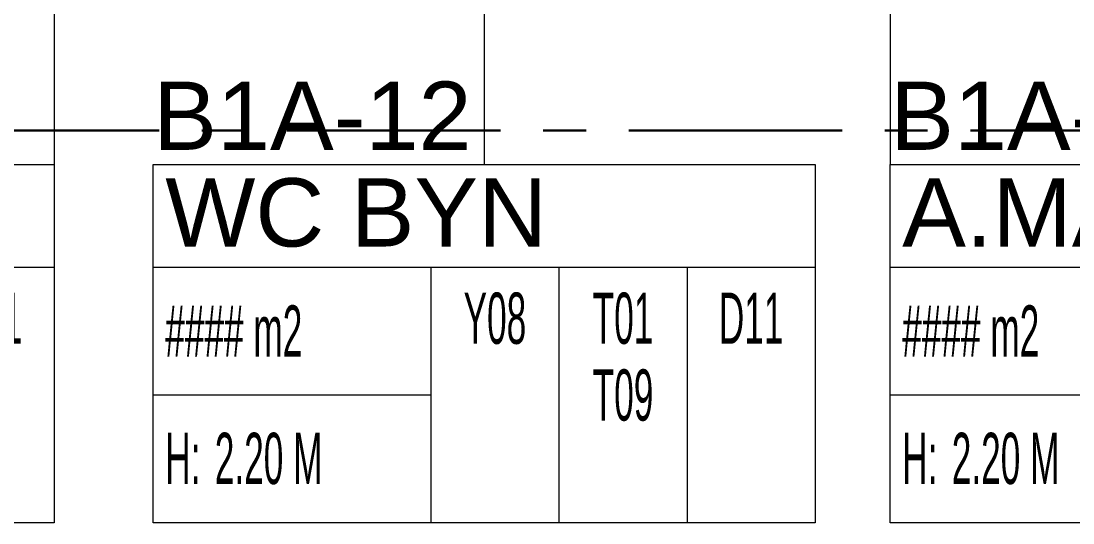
# Model space of a CAD drawing. Header units: metres. Extents: x -17582 to 152404, y -4219 to 29421.
# Drawn here: x 92614 to 93230, y 1298 to 1593 of the extents above; entities that cross this region are included whole.
import ezdxf
from ezdxf.enums import TextEntityAlignment as Align

# ---------------------------------------------------------------- set-up
doc = ezdxf.new("R2010")
doc.units = ezdxf.units.M
doc.header["$LTSCALE"] = 100
doc.header["$MEASUREMENT"] = 0
doc.linetypes.add('CENTER', pattern=[2, 1.25, -0.25, 0.25, -0.25])
doc.layers.get('0').update_dxf_attribs({"color": 9, "lineweight": 9})
doc.layers.add('21_mahal200', color=9, linetype='Continuous', lineweight=9)
doc.layers.add('E-KABLO', color=7, linetype='Continuous', lineweight=30)
doc.styles.add('Arial', font='arial.ttf', dxfattribs={"height": 2.5})
doc.styles.add('MuuM_TEXT-STANDART', font='ARIALN.TTF')
doc.dimstyles.new('MuuM_DIM200', dxfattribs={"dimscale": 20, "dimtxt": 2, "dimasz": 1, "dimexe": 1, "dimexo": 1, "dimgap": 1, "dimtad": 1, "dimdec": 1, "dimrnd": 0.5, "dimdsep": 46, "dimtxsty": 'MuuM_TEXT-STANDART', "dimblk": 'ARCHTICK', "dimcen": 0, "dimdle": 0.15, "dimclrd": 256, "dimclre": 256, "dimclrt": 256, "dimadec": 0, "dimazin": 0, "dimtfac": 5, "dimtdec": 1, "dimtix": 1, "dimtmove": 2, "dimatfit": 3, "dimldrblk": 'DOT', "dimfxl": 3, "dimfxlon": 1, "dimtolj": 1, "dimlwd": -1, "dimlwe": -1, "dimarcsym": 0})

# ---------------------------------------------------------------- blocks, each defined once
blk = doc.blocks.new('_ArchTick')
at = {"color": 0, "linetype": 'ByBlock', "const_width": 0.15}
blk.add_lwpolyline([(-0.5, -0.5), (0.5, 0.5)], dxfattribs=at)
blk = doc.blocks.new('_Dot')
at = {"color": 0, "linetype": 'ByBlock', "lineweight": -2}
blk.add_line((-0.5, 0), (-1, 0), dxfattribs=at)
at = {"color": 0, "linetype": 'ByBlock', "const_width": 0.5}
blk.add_lwpolyline([(-0.25, 0, 1), (0.25, 0, 1)], format="xyb", close=True, dxfattribs=at)
blk = doc.blocks.new('0_roomno2')
blk.add_lwpolyline([(19.375, -10.5), (0, -10.5), (0, 0), (19.375, 0)], close=True)
for points in [[(0, -3), (19.375, -3)], [(8.125, -3), (8.125, -10.5)], [(11.875, -3), (11.875, -10.5)], [(15.625, -3), (15.625, -10.5)], [(0, -6.75), (8.125, -6.75)]]:
    blk.add_lwpolyline(points)
at = {"style": 'MuuM_TEXT-STANDART', "width": 0.6}
blk.add_text('H:', height=1.5, dxfattribs=at).set_placement((0.35, -8.608), align=Align.MIDDLE_LEFT)
at = {"style": 'Arial'}
blk.add_attdef('ODANO', (0, 1.17), '', height=2, dxfattribs=at)
blk.add_attdef('MEKANADI', text='', height=2, dxfattribs=at).set_placement((0.35, -3), align=Align.BOTTOM_LEFT)
at = {"style": 'MuuM_TEXT-STANDART', "width": 0.6}
for tag, p in [('YER01', (10, -4.5)), ('TAVAN01', (13.75, -4.5)), ('DUVAR01', (17.5, -4.5)), ('YER02', (10, -6.75)), ('TAVAN02', (13.75, -6.75)), ('DUVAR02', (17.5, -6.75)), ('YER03', (10, -9)), ('TAVAN03', (13.75, -9)), ('DUVAR03', (17.5, -9))]:
    blk.add_attdef(tag, text='', height=1.5, dxfattribs=at).set_placement(p, align=Align.MIDDLE_CENTER)
for tag, p in [('M2', (0.35, -4.875)), ('TEMIZTAVANYUKSEKLIGI', (1.8, -8.608))]:
    blk.add_attdef(tag, text='', height=1.5, dxfattribs=at).set_placement(p, align=Align.MIDDLE_LEFT)
blk = doc.blocks.new('1.Bod.Ara.Mimari Elk')
at = {"layer": '21_mahal200'}
ref = blk.add_blockref('0_roomno2', (8246.26, -7121.76), dxfattribs=dict(at, xscale=20, yscale=20, zscale=20))
ref.add_attrib('ODANO', 'B1A-13', (8246.26, -7113.12), dxfattribs={"layer": '0', "height": 40, "style": 'Arial'})
ref.add_attrib('MEKANADI', 'WC BY', dxfattribs={"layer": '0', "height": 40, "style": 'Arial'}).set_placement((8253.26, -7181.76), align=Align.BOTTOM_LEFT)
ref.add_attrib('M2', '#### m2', dxfattribs={"layer": '0', "height": 30, "style": 'MuuM_TEXT-STANDART', "width": 0.6}).set_placement((8253.26, -7219.26), align=Align.MIDDLE_LEFT)
ref.add_attrib('TEMIZTAVANYUKSEKLIGI', '2.20 M', dxfattribs={"layer": '0', "height": 30, "style": 'MuuM_TEXT-STANDART', "width": 0.6}).set_placement((8282.26, -7293.92), align=Align.MIDDLE_LEFT)
ref.add_attrib('YER01', 'Y08', dxfattribs={"layer": '0', "height": 30, "style": 'MuuM_TEXT-STANDART', "width": 0.6}).set_placement((8446.26, -7211.76), align=Align.MIDDLE_CENTER)
ref.add_attrib('TAVAN01', 'T01', dxfattribs={"layer": '0', "height": 30, "style": 'MuuM_TEXT-STANDART', "width": 0.6}).set_placement((8521.26, -7211.76), align=Align.MIDDLE_CENTER)
ref.add_attrib('DUVAR01', 'D11', dxfattribs={"layer": '0', "height": 30, "style": 'MuuM_TEXT-STANDART', "width": 0.6}).set_placement((8596.26, -7211.76), align=Align.MIDDLE_CENTER)
ref.add_attrib('TAVAN02', 'T09', dxfattribs={"layer": '0', "height": 30, "style": 'MuuM_TEXT-STANDART', "width": 0.6}).set_placement((8521.26, -7256.76), align=Align.MIDDLE_CENTER)
ref = blk.add_blockref('0_roomno2', (8691.87, -7121.76), dxfattribs=dict(at, xscale=20, yscale=20, zscale=20))
ref.add_attrib('ODANO', 'B1A-12', (8691.87, -7113.12), dxfattribs={"layer": '0', "height": 40, "style": 'Arial'})
ref.add_attrib('MEKANADI', 'WC BYN', dxfattribs={"layer": '0', "height": 40, "style": 'Arial'}).set_placement((8698.87, -7181.76), align=Align.BOTTOM_LEFT)
ref.add_attrib('M2', '#### m2', dxfattribs={"layer": '0', "height": 30, "style": 'MuuM_TEXT-STANDART', "width": 0.6}).set_placement((8698.87, -7219.26), align=Align.MIDDLE_LEFT)
ref.add_attrib('TEMIZTAVANYUKSEKLIGI', '2.20 M', dxfattribs={"layer": '0', "height": 30, "style": 'MuuM_TEXT-STANDART', "width": 0.6}).set_placement((8727.87, -7293.92), align=Align.MIDDLE_LEFT)
ref.add_attrib('YER01', 'Y08', dxfattribs={"layer": '0', "height": 30, "style": 'MuuM_TEXT-STANDART', "width": 0.6}).set_placement((8891.87, -7211.76), align=Align.MIDDLE_CENTER)
ref.add_attrib('TAVAN01', 'T01', dxfattribs={"layer": '0', "height": 30, "style": 'MuuM_TEXT-STANDART', "width": 0.6}).set_placement((8966.87, -7211.76), align=Align.MIDDLE_CENTER)
ref.add_attrib('DUVAR01', 'D11', dxfattribs={"layer": '0', "height": 30, "style": 'MuuM_TEXT-STANDART', "width": 0.6}).set_placement((9041.87, -7211.76), align=Align.MIDDLE_CENTER)
ref.add_attrib('TAVAN02', 'T09', dxfattribs={"layer": '0', "height": 30, "style": 'MuuM_TEXT-STANDART', "width": 0.6}).set_placement((8966.87, -7256.76), align=Align.MIDDLE_CENTER)
ref = blk.add_blockref('0_roomno2', (9123.33, -7121.76), dxfattribs=dict(at, xscale=20, yscale=20, zscale=20))
ref.add_attrib('ODANO', 'B1A-11', (9123.33, -7113.12), dxfattribs={"layer": '0', "height": 40, "style": 'Arial'})
ref.add_attrib('MEKANADI', 'A.MAKİNE D.', dxfattribs={"layer": '0', "height": 40, "style": 'Arial'}).set_placement((9130.33, -7181.76), align=Align.BOTTOM_LEFT)
ref.add_attrib('M2', '#### m2', dxfattribs={"layer": '0', "height": 30, "style": 'MuuM_TEXT-STANDART', "width": 0.6}).set_placement((9130.33, -7219.26), align=Align.MIDDLE_LEFT)
ref.add_attrib('TEMIZTAVANYUKSEKLIGI', '2.20 M', dxfattribs={"layer": '0', "height": 30, "style": 'MuuM_TEXT-STANDART', "width": 0.6}).set_placement((9159.33, -7293.92), align=Align.MIDDLE_LEFT)
ref.add_attrib('YER01', 'Y01', dxfattribs={"layer": '0', "height": 30, "style": 'MuuM_TEXT-STANDART', "width": 0.6}).set_placement((9323.33, -7211.76), align=Align.MIDDLE_CENTER)
ref.add_attrib('TAVAN01', 'T09', dxfattribs={"layer": '0', "height": 30, "style": 'MuuM_TEXT-STANDART', "width": 0.6}).set_placement((9398.33, -7211.76), align=Align.MIDDLE_CENTER)
ref.add_attrib('DUVAR01', 'D07', dxfattribs={"layer": '0', "height": 30, "style": 'MuuM_TEXT-STANDART', "width": 0.6}).set_placement((9473.33, -7211.76), align=Align.MIDDLE_CENTER)
for points in [[(8633.76, -6701.77), (8633.76, -7121.76)], [(8885.62, -6701.77), (8885.62, -7121.76)], [(9123.33, -6701.77), (9123.33, -7121.76)]]:
    blk.add_leader(points, dimstyle='MuuM_DIM200', override={"dimasz": 1, "dimfxl": 10}, dxfattribs=at)

msp = doc.modelspace()

# ---------------------------------------------------------------- linework, layer by layer
at = {"layer": 'E-KABLO', "color": 4, "linetype": 'CENTER'}
msp.add_line((92370.21, 1528.41), (95187.2, 1528.41), dxfattribs=at)

# ---------------------------------------------------------------- block references
msp.add_blockref('1.Bod.Ara.Mimari Elk', (84000, 8630.17))

doc.saveas('drawing.dxf')
